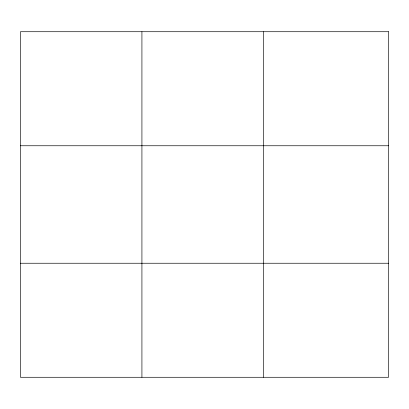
<?xml version="1.0" encoding="UTF-8"?>
<svg xmlns="http://www.w3.org/2000/svg" width="409" height="409" viewBox="0 0 409 409"><rect width="100%" height="100%" fill="white"/><g stroke="black" fill="none" stroke-linecap="round" stroke-linejoin="round"><path stroke-width="0.61" d="M141.923 31.718L141.923 377.282M263.396 31.718L263.396 377.282M20.45 145.757L388.55 145.757M20.45 263.243L388.55 263.243M388.55 31.718L388.55 377.282L20.45 377.282L20.45 31.718L388.55 31.718"/></g></svg>
